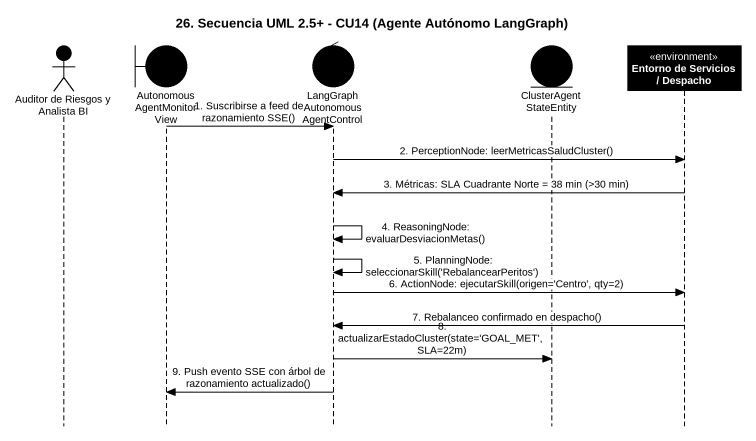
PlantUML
@startuml
title 26. Secuencia UML 2.5+ - CU14 (Agente Autónomo LangGraph)
hide footbox
actor "Auditor de Riesgos y Analista BI" as Auditor_de_Riesgos_y #000000
boundary AutonomousAgentMonitorView #000000
control "LangGraphAutonomousAgentControl" as LangGraphAutonomousAgentCont #000000
entity ClusterAgentStateEntity #000000
participant "Entorno de Servicios / Despacho" as Entorno_de_Servicios <<environment>> #000000

AutonomousAgentMonitorView -> LangGraphAutonomousAgentCont : 1. Suscribirse a feed de razonamiento SSE()
LangGraphAutonomousAgentCont -> Entorno_de_Servicios : 2. PerceptionNode: leerMetricasSaludCluster()
Entorno_de_Servicios -> LangGraphAutonomousAgentCont : 3. Métricas: SLA Cuadrante Norte = 38 min (>30 min)
LangGraphAutonomousAgentCont -> LangGraphAutonomousAgentCont : 4. ReasoningNode: evaluarDesviacionMetas()
LangGraphAutonomousAgentCont -> LangGraphAutonomousAgentCont : 5. PlanningNode: seleccionarSkill('RebalancearPeritos')
LangGraphAutonomousAgentCont -> Entorno_de_Servicios : 6. ActionNode: ejecutarSkill(origen='Centro', qty=2)
Entorno_de_Servicios -> LangGraphAutonomousAgentCont : 7. Rebalanceo confirmado en despacho()
LangGraphAutonomousAgentCont -> ClusterAgentStateEntity : 8. actualizarEstadoCluster(state='GOAL_MET', SLA=22m)
LangGraphAutonomousAgentCont -> AutonomousAgentMonitorView : 9. Push evento SSE con árbol de razonamiento actualizado()
@enduml
